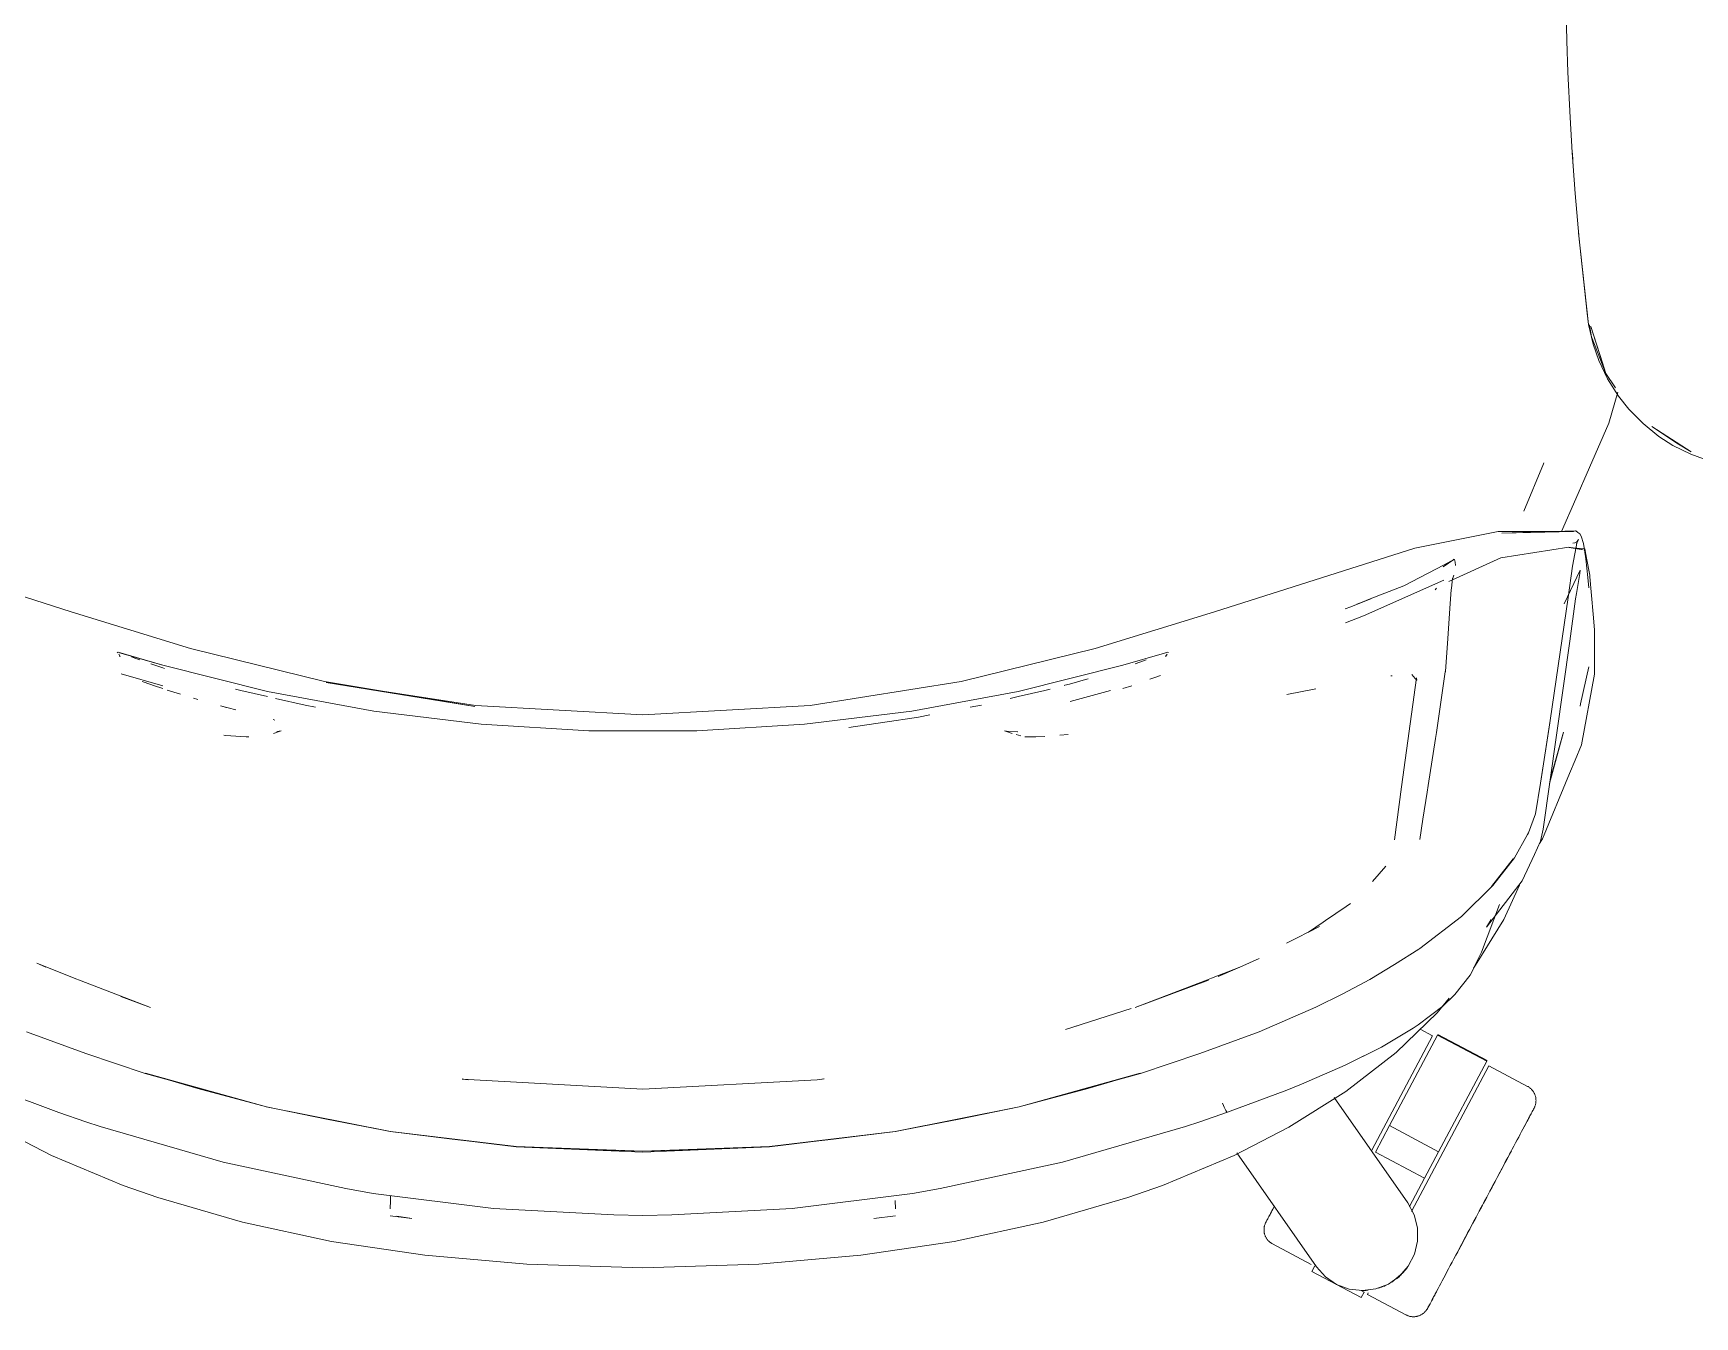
# Model space of a CAD drawing. Header units: millimetres. Extents: x 155927 to 295199, y -4084 to 97293.
# Drawn here: x 163478 to 163895.2, y 19229.3 to 19551.6 of the extents above; entities that cross this region are included whole.
import ezdxf

# ---------------------------------------------------------------- set-up
doc = ezdxf.new("R2010")
doc.units = ezdxf.units.MM
doc.header["$MEASUREMENT"] = 0
doc.layers.add('G-IMPT', color=8, linetype='CONTINUOUS', lineweight=9)
doc.layers.add('I-FURN', color=8, linetype='CONTINUOUS', lineweight=9)

msp = doc.modelspace()

# ---------------------------------------------------------------- linework, layer by layer
at = {"layer": 'G-IMPT'}
for p, q in [((163862.77, 19561.93), (163863.06, 19549.62)), ((163863.35, 19541.74), (163863.06, 19549.62)), ((163863.35, 19541.74), (163863.89, 19530.44)), ((163864.45, 19521.57), (163863.89, 19530.44)), ((163864.45, 19521.57), (163865.18, 19511.28)), ((163864.59, 19519.52), (163864.5, 19521.43)), ((163864.59, 19519.52), (163864.72, 19518.11)), ((163866.17, 19499.88), (163865.18, 19511.28)), ((163868.52, 19478.44), (163866.06, 19501.4)), ((163866.06, 19501.4), (163868.19, 19481.26)), ((163868.52, 19478.44), (163866.17, 19499.88)), ((163868.52, 19478.44), (163868.19, 19481.26)), ((163868.52, 19478.44), (163869.68, 19473.48)), ((163868.74, 19478.37), (163869.31, 19475.31)), ((163872.92, 19466.09), (163869.1, 19477.95)), ((163872.02, 19468.8), (163869.1, 19477.95)), ((163869.31, 19475.31), (163872.92, 19466.09)), ((163871.12, 19469.35), (163869.68, 19473.48)), ((163873.31, 19464.77), (163871.12, 19469.35)), ((163872.92, 19466.09), (163872.02, 19468.8)), ((163872.92, 19466.09), (163875.34, 19462.51)), ((163873.31, 19464.77), (163876.04, 19460.44)), ((163873.6, 19453.61), (163875.86, 19461.43)), ((163878.67, 19457.14), (163876.04, 19460.44)), ((163882.22, 19453.53), (163878.67, 19457.14)), ((163873.6, 19453.61), (163868.74, 19442.48)), ((163882.22, 19453.53), (163886.19, 19450.34)), ((163894.34, 19446.48), (163884.39, 19452.8)), ((163890.67, 19448.64), (163884.39, 19452.8)), ((163889.74, 19448.08), (163886.19, 19450.34)), ((163894.34, 19446.48), (163890.67, 19448.64)), ((163894.25, 19445.83), (163889.74, 19448.08)), ((163894.25, 19445.83), (163899.02, 19444.12)), ((163852.29, 19431.59), (163857.22, 19443.45)), ((163857.32, 19443.71), (163857.22, 19443.45)), ((163868.74, 19442.48), (163865.32, 19434.65)), ((163865.32, 19434.65), (163861.75, 19426.48)), ((163824.9, 19422.25), (163845.86, 19426.45)), ((163845.86, 19426.45), (163864.73, 19426.49)), ((163846.75, 19426.01), (163865.19, 19426.59)), ((163846.75, 19426.01), (163864.73, 19426.49)), ((163865.31, 19426.62), (163864.44, 19426.43)), ((163864.44, 19426.43), (163864.55, 19426.45)), ((163864.73, 19426.49), (163864.55, 19426.45)), ((163865.66, 19423.98), (163864.55, 19417.72)), ((163865.11, 19423.64), (163864.61, 19423.56)), ((163865.19, 19426.59), (163864.73, 19426.49)), ((163865.11, 19423.64), (163865.65, 19423.96)), ((163865.31, 19426.62), (163865.88, 19426.22)), ((163865.49, 19423.36), (163866.05, 19424.46)), ((163865.49, 19423.36), (163865.66, 19423.98)), ((163865.65, 19423.96), (163866.05, 19424.46)), ((163866.38, 19425.85), (163865.88, 19426.22)), ((163866.38, 19425.85), (163866.7, 19425.31)), ((163867.25, 19423.45), (163866.7, 19425.31)), ((163867.78, 19420.17), (163867.25, 19423.45)), ((163487.54, 19406.26), (163437.3, 19422.25)), ((163774.66, 19406.26), (163824.9, 19422.25)), ((163834.75, 19419.45), (163832.05, 19417.61)), ((163834.75, 19419.45), (163832.3, 19418.1)), ((163846.56, 19419.82), (163833.45, 19413.86)), ((163834.75, 19419.45), (163834.58, 19419.49)), ((163834.88, 19419.43), (163834.75, 19419.45)), ((163835.03, 19418.74), (163834.88, 19419.43)), ((163846.56, 19419.82), (163863.61, 19422.53)), ((163867.19, 19421.84), (163863.61, 19422.53)), ((163867.19, 19421.84), (163863.64, 19422.47)), ((163863.64, 19422.47), (163867.6, 19422.08)), ((163868.04, 19419.76), (163867.6, 19422.08)), ((163867.78, 19420.17), (163867.86, 19419.56)), ((163868.38, 19414.87), (163867.86, 19419.56)), ((163868.04, 19419.76), (163868.85, 19415.51)), ((163822.19, 19412.83), (163832.3, 19418.1)), ((163834.72, 19415.47), (163834.44, 19414.7)), ((163835.12, 19417.89), (163835.03, 19418.74)), ((163862.46, 19408.31), (163866.46, 19416.75)), ((163863.44, 19409.86), (163864.55, 19417.72)), ((163866.32, 19415.88), (163865.48, 19410.86)), ((163866.46, 19416.75), (163866.32, 19415.88)), ((163868.89, 19415.04), (163868.85, 19415.51)), ((163869.7, 19405.71), (163868.89, 19415.04)), ((163812.08, 19405.27), (163832.24, 19414.2)), ((163822.19, 19412.83), (163813.72, 19409.57)), ((163830.07, 19411.82), (163830.34, 19412.26)), ((163833.84, 19408.4), (163834.09, 19411.81)), ((163834.13, 19412.18), (163834.09, 19411.81)), ((163834.13, 19412.18), (163834.42, 19414.64)), ((163834.42, 19414.64), (163834.44, 19414.7)), ((163865.48, 19410.86), (163865.27, 19409.56)), ((163868.38, 19414.87), (163868.59, 19412.28)), ((163808.82, 19407.55), (163807.41, 19407)), ((163808.82, 19407.55), (163813.92, 19409.58)), ((163813.72, 19409.57), (163808.82, 19407.55)), ((163813.92, 19409.58), (163810.39, 19408.18)), ((163833.84, 19408.4), (163833.2, 19399.55)), ((163858.88, 19378.99), (163863.44, 19409.86)), ((163863.83, 19398.9), (163865.27, 19409.56)), ((163517.52, 19397.08), (163487.54, 19406.26)), ((163774.66, 19406.26), (163744.69, 19397.08)), ((163807.5, 19403.53), (163812.08, 19405.27)), ((163869.7, 19405.71), (163870.04, 19401.76)), ((163832.59, 19391.31), (163833.2, 19399.55)), ((163863.83, 19398.9), (163857.15, 19351.68)), ((163870.04, 19401.76), (163870.04, 19397.59)), ((163499.34, 19396.12), (163499.1, 19395.98)), ((163510.56, 19392.85), (163499.34, 19396.12)), ((163499.88, 19395.03), (163499.5, 19395.64)), ((163510.56, 19392.85), (163499.74, 19395.96)), ((163500.03, 19395.91), (163499.74, 19395.96)), ((163499.88, 19395.03), (163499.74, 19395.24)), ((163510.56, 19392.85), (163500.03, 19395.91)), ((163503.82, 19394.58), (163502.75, 19394.97)), ((163504.79, 19394.23), (163503.82, 19394.58)), ((163517.52, 19397.08), (163551.2, 19388.76)), ((163711, 19388.76), (163744.69, 19397.08)), ((163751.64, 19392.85), (163762.07, 19395.92)), ((163756.84, 19394.01), (163757.5, 19394.25)), ((163762.34, 19395.99), (163762.07, 19395.92)), ((163762.32, 19395.03), (163762.71, 19395.64)), ((163762.32, 19395.03), (163762.47, 19395.24)), ((163762.63, 19396.06), (163762.34, 19395.99)), ((163762.86, 19396.12), (163762.63, 19396.06)), ((163763.09, 19396.03), (163762.86, 19396.12)), ((163870.01, 19390.62), (163870.04, 19397.59)), ((163510.57, 19387.66), (163500.14, 19390.69)), ((163507.54, 19393.24), (163508.34, 19392.95)), ((163510.57, 19392.22), (163508.34, 19392.95)), ((163536.88, 19386.3), (163510.56, 19392.85)), ((163510.57, 19392.22), (163511.03, 19392.07)), ((163725.32, 19386.3), (163751.64, 19392.85)), ((163756.84, 19394.01), (163754.74, 19393.26)), ((163759.39, 19389.72), (163761.05, 19390.33)), ((163819.25, 19390.22), (163818.9, 19390.17)), ((163824.2, 19390.57), (163825.44, 19389.01)), ((163832.58, 19391.23), (163830.37, 19376.02)), ((163832.58, 19391.23), (163832.59, 19391.31)), ((163868.6, 19392.48), (163866.56, 19383.18)), ((163870.01, 19390.62), (163866.77, 19372.92)), ((163505.39, 19388.78), (163507.55, 19388.02)), ((163508.27, 19387.76), (163507.55, 19388.02)), ((163508.27, 19387.76), (163510.57, 19386.99)), ((163511.71, 19386.61), (163512.49, 19386.37)), ((163512.49, 19386.37), (163514.98, 19385.58)), ((163530.15, 19386.53), (163528.86, 19386.87)), ((163536.9, 19384.98), (163530.15, 19386.53)), ((163536.88, 19386.3), (163563.55, 19381.37)), ((163551.2, 19388.76), (163588.94, 19382.51)), ((163589.12, 19382.77), (163551.58, 19388.5)), ((163588.94, 19382.51), (163551.58, 19388.5)), ((163711, 19388.76), (163673.09, 19382.77)), ((163725.32, 19386.3), (163698.65, 19381.37)), ((163732.06, 19386.53), (163725.31, 19384.98)), ((163732.06, 19386.53), (163733.35, 19386.87)), ((163737.07, 19387.83), (163736.9, 19387.79)), ((163738.22, 19388.15), (163737.07, 19387.83)), ((163738.22, 19388.15), (163742.21, 19389.27)), ((163748.54, 19386.56), (163738.42, 19383.73)), ((163742.21, 19389.27), (163742.9, 19389.47)), ((163751.63, 19387.01), (163753.85, 19387.73)), ((163759.39, 19389.72), (163758.38, 19389.35)), ((163792.77, 19385.54), (163800.03, 19386.95)), ((163821.58, 19362.38), (163825.31, 19389.72)), ((163825.31, 19389.72), (163825.36, 19389.45)), ((163825.4, 19389.22), (163825.36, 19389.45)), ((163518.28, 19384.59), (163519.4, 19384.26)), ((163525.07, 19382.68), (163528.93, 19381.68)), ((163525.07, 19382.68), (163526.59, 19382.29)), ((163546.3, 19382.82), (163538.88, 19384.53)), ((163548.93, 19382.35), (163546.3, 19382.82)), ((163589.12, 19382.77), (163631.1, 19380.41)), ((163673.09, 19382.77), (163631.1, 19380.41)), ((163713.28, 19382.33), (163716.1, 19382.86)), ((163723.33, 19384.53), (163725.31, 19384.98)), ((163866.56, 19383.18), (163866.41, 19382.6)), ((163538.69, 19379.08), (163538.28, 19379.22)), ((163563.55, 19381.37), (163590.47, 19378.07)), ((163617.54, 19376.42), (163590.47, 19378.07)), ((163644.66, 19376.42), (163671.73, 19378.07)), ((163698.65, 19381.37), (163671.73, 19378.07)), ((163684.5, 19377.45), (163682.84, 19377.27)), ((163693.02, 19378.75), (163684.5, 19377.45)), ((163693.02, 19378.75), (163698.65, 19379.6)), ((163698.65, 19379.6), (163700.28, 19379.85)), ((163703.18, 19380.4), (163700.28, 19379.85)), ((163858.79, 19378.39), (163856.49, 19363.22)), ((163858.88, 19378.99), (163856.56, 19363.8)), ((163858.79, 19378.39), (163856.56, 19363.8)), ((163526.42, 19375.26), (163525.94, 19375.29)), ((163530.13, 19374.98), (163526.42, 19375.26)), ((163530.13, 19374.98), (163531.5, 19374.88)), ((163532.2, 19374.88), (163531.5, 19374.88)), ((163540.29, 19376.41), (163538.34, 19375.73)), ((163540.29, 19376.41), (163539.24, 19376.2)), ((163644.66, 19376.42), (163617.54, 19376.42)), ((163722.96, 19376.2), (163721.91, 19376.41)), ((163721.91, 19376.41), (163723.86, 19375.73)), ((163722.96, 19376.2), (163725.27, 19376.17)), ((163724.85, 19375.45), (163726.02, 19375.12)), ((163725.13, 19376.15), (163725.27, 19376.17)), ((163726.97, 19374.87), (163732.03, 19374.96)), ((163726.97, 19374.87), (163729.75, 19374.88)), ((163732.03, 19374.96), (163729.75, 19374.88)), ((163735.82, 19375.28), (163737.92, 19375.49)), ((163830.12, 19374.46), (163828.25, 19362.69)), ((163830.37, 19376.02), (163830.12, 19374.46)), ((163862.28, 19376.1), (163858.78, 19363.16)), ((163862.28, 19376.1), (163858.92, 19364.21)), ((163863.79, 19365.7), (163865.18, 19369.07)), ((163866.77, 19372.92), (163865.18, 19369.07)), ((163856.99, 19349.25), (163863.79, 19365.7)), ((163821.58, 19362.38), (163819.8, 19349.03)), ((163826.93, 19354.2), (163827.99, 19361.03)), ((163827.99, 19361.03), (163828.25, 19362.69)), ((163855.19, 19355.55), (163856.49, 19363.22)), ((163826.93, 19354.2), (163826.18, 19349.12)), ((163853.44, 19350.76), (163855.19, 19355.55)), ((163819.8, 19349.03), (163819.94, 19349.5)), ((163849.94, 19344.5), (163853.22, 19350.34)), ((163853.44, 19350.76), (163853.22, 19350.34)), ((163854.94, 19345.33), (163856.51, 19348.69)), ((163856.22, 19348.08), (163856.99, 19349.25)), ((163857.15, 19351.68), (163856.51, 19348.69)), ((163849.61, 19344.28), (163844.21, 19337.33)), ((163844.52, 19337.54), (163849.94, 19344.5)), ((163849.61, 19344.28), (163847.02, 19340.9)), ((163851.88, 19338.75), (163854.94, 19345.33)), ((163814.3, 19338.53), (163817.63, 19342.44)), ((163844.21, 19337.33), (163847.02, 19340.9)), ((163844.52, 19337.54), (163836.62, 19329.8)), ((163842.96, 19327.1), (163851.88, 19338.75)), ((163847.25, 19328.99), (163851.23, 19337.62)), ((163802.53, 19328.76), (163807.66, 19332.26)), ((163807.66, 19332.26), (163808.77, 19333.01)), ((163846.19, 19332.76), (163841.68, 19320.85)), ((163798.2, 19325.81), (163801.95, 19328.37)), ((163801.95, 19328.37), (163802.53, 19328.76)), ((163836.62, 19329.8), (163826.18, 19321.78)), ((163840.13, 19317.54), (163847.25, 19328.99)), ((163842.96, 19327.1), (163844.07, 19329.05)), ((163792.73, 19323.05), (163800.97, 19327.31)), ((163798.2, 19325.81), (163800.97, 19327.31)), ((163785.82, 19319.25), (163780.98, 19317.06)), ((163819.83, 19317.73), (163825.92, 19321.61)), ((163826.18, 19321.78), (163825.92, 19321.61)), ((163840.61, 19318.62), (163841.68, 19320.85)), ((163488.31, 19314.34), (163478.99, 19318.06)), ((163478.99, 19318.06), (163481.23, 19317.06)), ((163780.98, 19317.06), (163773.89, 19314.34)), ((163780.98, 19317.06), (163775.53, 19314.75)), ((163819.83, 19317.73), (163813.6, 19313.96)), ((163838.82, 19315.05), (163834.96, 19310.18)), ((163839.44, 19316.18), (163838.82, 19315.05)), ((163839.44, 19316.18), (163840.61, 19318.62)), ((163840.13, 19317.54), (163839.63, 19316.77)), ((163490.04, 19313.67), (163488.31, 19314.34)), ((163507.49, 19306.96), (163490.04, 19313.67)), ((163754.72, 19306.96), (163773.13, 19313.78)), ((163754.72, 19306.96), (163772.17, 19313.67)), ((163772.17, 19313.67), (163773.89, 19314.34)), ((163806.81, 19310.39), (163813.6, 19313.96)), ((163507.49, 19306.96), (163500.05, 19309.68)), ((163737.25, 19301.43), (163753.73, 19306.68)), ((163785.85, 19300.83), (163800.08, 19307.01)), ((163806.81, 19310.39), (163800.08, 19307.01)), ((163831.93, 19307.29), (163825.8, 19302.57)), ((163833.51, 19309.29), (163830.51, 19305.62)), ((163831.93, 19307.29), (163834.96, 19310.18)), ((163737.25, 19301.43), (163740.68, 19302.5)), ((163830.51, 19305.62), (163820.22, 19295.66)), ((163825.8, 19302.57), (163824.51, 19301.71)), ((163491.23, 19295.37), (163476.35, 19300.83)), ((163785.85, 19300.83), (163770.97, 19295.37)), ((163816.52, 19296.98), (163824.51, 19301.71)), ((163491.23, 19295.37), (163506.15, 19290.36)), ((163756.06, 19290.36), (163770.97, 19295.37)), ((163807.46, 19292.45), (163816.52, 19296.98)), ((163807.46, 19292.45), (163815.92, 19296.67)), ((163807.62, 19285.86), (163820.22, 19295.66)), ((163807.91, 19292.67), (163816.52, 19296.98)), ((163816.52, 19296.98), (163815.92, 19296.67)), ((163536.64, 19281.98), (163506.15, 19290.36)), ((163519.4, 19286.63), (163506.23, 19290.41)), ((163536.64, 19281.98), (163506.23, 19290.41)), ((163725.56, 19281.98), (163755.97, 19290.41)), ((163725.56, 19281.98), (163756.06, 19290.36)), ((163742.81, 19286.63), (163755.97, 19290.41)), ((163807.46, 19292.45), (163796.51, 19287.68)), ((163807.91, 19292.67), (163807.46, 19292.45)), ((163484.45, 19280.6), (163469.38, 19286.2)), ((163519.4, 19286.63), (163536.64, 19281.98)), ((163631.1, 19286.47), (163585.76, 19288.98)), ((163585.76, 19288.98), (163587.37, 19288.75)), ((163585.82, 19289.02), (163586.07, 19288.98)), ((163587.37, 19288.75), (163586.07, 19288.98)), ((163631.1, 19286.42), (163674.83, 19288.75)), ((163631.1, 19286.47), (163674.83, 19288.75)), ((163674.83, 19288.75), (163676.61, 19289.01)), ((163674.83, 19288.75), (163676.13, 19288.98)), ((163676.38, 19289.02), (163676.13, 19288.98)), ((163742.81, 19286.63), (163725.56, 19281.98)), ((163792.83, 19286.2), (163777.86, 19280.63)), ((163796.51, 19287.68), (163792.83, 19286.2)), ((163807.62, 19285.86), (163793.32, 19276.88)), ((163567.77, 19275.8), (163536.53, 19282.02)), ((163536.53, 19282.02), (163567.69, 19275.81)), ((163536.64, 19281.98), (163551.67, 19278.9)), ((163725.56, 19281.98), (163694.43, 19275.8)), ((163725.56, 19281.98), (163694.51, 19275.81)), ((163725.56, 19281.98), (163710.54, 19278.9)), ((163777.08, 19281.9), (163776.66, 19282.95)), ((163776.66, 19282.95), (163776.88, 19282.36)), ((163777.08, 19281.9), (163776.88, 19282.36)), ((163777.08, 19281.9), (163777.36, 19281.25)), ((163777.08, 19281.9), (163777.46, 19281.07)), ((163484.45, 19280.6), (163491.27, 19278.26)), ((163494.88, 19277.06), (163491.27, 19278.26)), ((163567.77, 19275.8), (163551.67, 19278.9)), ((163694.43, 19275.8), (163710.54, 19278.9)), ((163767.33, 19277.06), (163770.93, 19278.26)), ((163777.86, 19280.67), (163770.93, 19278.26)), ((163777.36, 19281.25), (163777.46, 19281.07)), ((163777.73, 19280.66), (163777.46, 19281.07)), ((163777.46, 19281.07), (163777.68, 19280.67)), ((163777.73, 19280.66), (163777.68, 19280.67)), ((163777.73, 19280.66), (163777.86, 19280.67)), ((163777.86, 19280.63), (163777.73, 19280.66)), ((163482.66, 19269.79), (163468.88, 19276.88)), ((163494.88, 19277.06), (163525.71, 19268.12)), ((163599.29, 19271.98), (163567.69, 19275.81)), ((163583.25, 19273.86), (163567.77, 19275.8)), ((163599.33, 19272.02), (163567.77, 19275.8)), ((163583.25, 19273.86), (163599.33, 19272.02)), ((163662.88, 19272.02), (163694.43, 19275.8)), ((163662.88, 19272.02), (163678.96, 19273.86)), ((163662.92, 19271.98), (163694.51, 19275.81)), ((163694.43, 19275.8), (163678.96, 19273.86)), ((163736.5, 19268.12), (163767.33, 19277.06)), ((163793.32, 19276.88), (163779.55, 19269.79)), ((163500.63, 19262.27), (163482.66, 19269.79)), ((163631.1, 19270.65), (163599.29, 19271.98)), ((163599.33, 19272.02), (163614.22, 19271.34)), ((163599.33, 19272.02), (163631.1, 19270.88)), ((163614.22, 19271.34), (163631.1, 19270.88)), ((163662.88, 19272.02), (163631.1, 19270.88)), ((163662.92, 19271.98), (163631.1, 19270.65)), ((163647.99, 19271.34), (163631.1, 19270.88)), ((163647.99, 19271.34), (163662.88, 19272.02)), ((163761.57, 19262.27), (163779.55, 19269.79)), ((163556.5, 19261.45), (163525.71, 19268.12)), ((163736.5, 19268.12), (163705.71, 19261.45)), ((163500.63, 19262.27), (163509.37, 19259.2)), ((163563.42, 19260.27), (163556.5, 19261.45)), ((163698.79, 19260.27), (163705.71, 19261.45)), ((163752.84, 19259.2), (163761.57, 19262.27)), ((163509.37, 19259.2), (163530.61, 19253.02)), ((163593.59, 19256.45), (163563.42, 19260.27)), ((163567.66, 19256.38), (163567.73, 19258.47)), ((163567.66, 19256.38), (163567.66, 19256.49)), ((163567.78, 19259.72), (163567.73, 19258.47)), ((163623.79, 19254.84), (163593.59, 19256.45)), ((163638.41, 19254.84), (163668.62, 19256.45)), ((163668.62, 19256.45), (163698.79, 19260.27)), ((163694.47, 19258.47), (163694.55, 19256.38)), ((163694.55, 19256.38), (163694.55, 19256.49)), ((163752.84, 19259.2), (163731.6, 19253.02)), ((163530.61, 19253.02), (163552.97, 19248.21)), ((163567.69, 19254.62), (163573.1, 19253.97)), ((163569.33, 19254.54), (163573.1, 19253.97)), ((163623.79, 19254.84), (163631.1, 19254.74)), ((163638.41, 19254.84), (163631.1, 19254.74)), ((163694.52, 19254.62), (163689.1, 19253.97)), ((163731.6, 19253.02), (163709.23, 19248.21)), ((163576.39, 19244.72), (163552.97, 19248.21)), ((163709.23, 19248.21), (163685.81, 19244.72)), ((163601.96, 19242.46), (163576.39, 19244.72)), ((163685.81, 19244.72), (163660.24, 19242.46)), ((163631.1, 19241.61), (163601.96, 19242.46)), ((163660.24, 19242.46), (163631.1, 19241.61))]:
    msp.add_line(p, q, dxfattribs=at)
at = {"layer": 'I-FURN'}
for p, q in [((163814.14, 19271.11), (163829.4, 19299.81)), ((163818.55, 19277.28), (163830.63, 19299.99)), ((163829.4, 19299.81), (163826.24, 19301.48)), ((163830.63, 19299.99), (163842.99, 19293.42)), ((163843.08, 19293.59), (163830.72, 19300.16)), ((163824.06, 19255.69), (163843.52, 19292.29)), ((163842.99, 19293.42), (163830.91, 19270.71)), ((163853.21, 19287.14), (163843.52, 19292.29)), ((163853.21, 19287.14), (163853.35, 19287.07)), ((163853.35, 19287.07), (163853.49, 19286.98)), ((163853.49, 19286.98), (163853.62, 19286.89)), ((163853.62, 19286.89), (163853.75, 19286.8)), ((163853.75, 19286.8), (163853.88, 19286.7)), ((163853.88, 19286.7), (163854, 19286.59)), ((163854, 19286.59), (163854.12, 19286.48)), ((163854.12, 19286.48), (163854.23, 19286.37)), ((163854.23, 19286.37), (163854.34, 19286.25)), ((163854.34, 19286.25), (163854.45, 19286.13)), ((163854.45, 19286.13), (163854.54, 19286)), ((163854.54, 19286), (163854.64, 19285.87)), ((163854.64, 19285.87), (163854.73, 19285.73)), ((163854.73, 19285.73), (163854.81, 19285.6)), ((163804.66, 19284.31), (163823.17, 19257.88)), ((163854.66, 19281.28), (163854.74, 19281.44)), ((163854.78, 19281.51), (163854.7, 19281.37)), ((163854.74, 19281.44), (163854.81, 19281.56)), ((163854.83, 19281.61), (163854.78, 19281.51)), ((163854.81, 19285.6), (163854.89, 19285.45)), ((163854.81, 19281.56), (163854.85, 19281.65)), ((163854.86, 19281.67), (163854.83, 19281.61)), ((163854.85, 19281.65), (163854.87, 19281.69)), ((163854.88, 19281.69), (163854.86, 19281.67)), ((163854.87, 19281.69), (163854.88, 19281.69)), ((163854.9, 19281.73), (163854.88, 19281.69)), ((163854.89, 19285.45), (163854.96, 19285.31)), ((163854.97, 19281.88), (163854.9, 19281.73)), ((163854.96, 19285.31), (163855.03, 19285.16)), ((163855.03, 19282.02), (163854.97, 19281.88)), ((163855.03, 19285.16), (163855.09, 19285.01)), ((163855.09, 19282.17), (163855.03, 19282.02)), ((163855.09, 19285.01), (163855.14, 19284.86)), ((163855.15, 19282.33), (163855.09, 19282.17)), ((163855.14, 19284.86), (163855.19, 19284.71)), ((163855.19, 19282.48), (163855.15, 19282.33)), ((163855.19, 19284.71), (163855.23, 19284.55)), ((163855.23, 19282.64), (163855.19, 19282.48)), ((163855.23, 19284.55), (163855.27, 19284.4)), ((163855.27, 19282.79), (163855.23, 19282.64)), ((163855.27, 19284.4), (163855.29, 19284.24)), ((163855.3, 19282.95), (163855.27, 19282.79)), ((163855.29, 19284.24), (163855.32, 19284.08)), ((163855.32, 19283.11), (163855.3, 19282.95)), ((163855.32, 19284.08), (163855.33, 19283.92)), ((163855.34, 19283.27), (163855.32, 19283.11)), ((163855.33, 19283.92), (163855.34, 19283.76)), ((163855.34, 19283.76), (163855.35, 19283.59)), ((163855.35, 19283.59), (163855.34, 19283.43)), ((163855.34, 19283.43), (163855.34, 19283.27)), ((163815.02, 19270.64), (163818.55, 19277.28)), ((163818.55, 19277.28), (163830.91, 19270.71)), ((163852.54, 19277.3), (163852.23, 19276.72)), ((163852.38, 19276.99), (163852.68, 19277.56)), ((163852.83, 19277.85), (163852.54, 19277.3)), ((163852.68, 19277.56), (163852.96, 19278.1)), ((163853.11, 19278.37), (163852.83, 19277.85)), ((163852.96, 19278.1), (163853.23, 19278.6)), ((163853.37, 19278.85), (163853.11, 19278.37)), ((163853.23, 19278.6), (163853.48, 19279.06)), ((163853.6, 19279.3), (163853.37, 19278.85)), ((163853.48, 19279.06), (163853.71, 19279.49)), ((163853.82, 19279.71), (163853.6, 19279.3)), ((163853.71, 19279.49), (163853.91, 19279.89)), ((163854.02, 19280.08), (163853.82, 19279.71)), ((163853.91, 19279.89), (163854.1, 19280.24)), ((163854.2, 19280.42), (163854.02, 19280.08)), ((163854.1, 19280.24), (163854.27, 19280.56)), ((163854.36, 19280.72), (163854.2, 19280.42)), ((163854.27, 19280.56), (163854.42, 19280.84)), ((163854.49, 19280.97), (163854.36, 19280.72)), ((163854.42, 19280.84), (163854.55, 19281.08)), ((163854.61, 19281.19), (163854.49, 19280.97)), ((163854.55, 19281.08), (163854.66, 19281.28)), ((163854.7, 19281.37), (163854.61, 19281.19)), ((163850.21, 19272.93), (163850.61, 19273.68)), ((163850.61, 19273.68), (163851, 19274.4)), ((163851, 19274.4), (163851.37, 19275.09)), ((163851.37, 19275.09), (163851.72, 19275.76)), ((163851.72, 19275.76), (163852.06, 19276.39)), ((163852.06, 19276.39), (163852.38, 19276.99)), ((163800.24, 19241.82), (163780.22, 19270.41)), ((163815.02, 19270.64), (163827.38, 19264.07)), ((163830.91, 19270.71), (163827.38, 19264.07)), ((163848.28, 19269.28), (163847.81, 19268.4)), ((163848.03, 19268.81), (163848.49, 19269.68)), ((163848.73, 19270.14), (163848.28, 19269.28)), ((163848.49, 19269.68), (163848.94, 19270.53)), ((163849.18, 19270.97), (163848.73, 19270.14)), ((163848.94, 19270.53), (163849.38, 19271.35)), ((163849.38, 19271.35), (163849.8, 19272.15)), ((163849.8, 19272.15), (163850.21, 19272.93)), ((163845.58, 19264.21), (163846.08, 19265.16)), ((163846.35, 19265.67), (163845.85, 19264.72)), ((163846.08, 19265.16), (163846.58, 19266.1)), ((163846.85, 19266.6), (163846.35, 19265.67)), ((163846.58, 19266.1), (163847.07, 19267.02)), ((163847.33, 19267.51), (163846.85, 19266.6)), ((163847.07, 19267.02), (163847.55, 19267.92)), ((163847.81, 19268.4), (163847.33, 19267.51)), ((163847.55, 19267.92), (163848.03, 19268.81)), ((163827.38, 19264.07), (163823.63, 19257.01)), ((163843.78, 19260.83), (163843.25, 19259.84)), ((163843.5, 19260.29), (163844.02, 19261.28)), ((163844.31, 19261.82), (163843.78, 19260.83)), ((163844.02, 19261.28), (163844.55, 19262.27)), ((163844.83, 19262.8), (163844.31, 19261.82)), ((163844.55, 19262.27), (163845.06, 19263.24)), ((163845.34, 19263.76), (163844.83, 19262.8)), ((163845.06, 19263.24), (163845.58, 19264.21)), ((163845.85, 19264.72), (163845.34, 19263.76)), ((163789.44, 19256.61), (163789.17, 19256.11)), ((163789.3, 19256.34), (163789.57, 19256.85)), ((163789.73, 19257.15), (163789.44, 19256.61)), ((163823.17, 19257.88), (163824.76, 19254.9)), ((163841.65, 19256.83), (163841.12, 19255.82)), ((163841.37, 19256.29), (163841.9, 19257.29)), ((163842.19, 19257.83), (163841.65, 19256.83)), ((163841.9, 19257.29), (163842.43, 19258.3)), ((163842.72, 19258.84), (163842.19, 19257.83)), ((163842.43, 19258.3), (163842.97, 19259.3)), ((163843.25, 19259.84), (163842.72, 19258.84)), ((163842.97, 19259.3), (163843.5, 19260.29)), ((163787.21, 19252.23), (163787.26, 19252.38)), ((163787.26, 19252.38), (163787.31, 19252.53)), ((163787.31, 19252.53), (163787.37, 19252.68)), ((163787.37, 19252.68), (163787.44, 19252.83)), ((163787.44, 19252.83), (163787.51, 19252.98)), ((163787.51, 19252.98), (163787.53, 19253.02)), ((163787.55, 19253.06), (163787.53, 19253.02)), ((163787.53, 19253.02), (163787.54, 19253.04)), ((163787.53, 19253.02), (163787.53, 19253.02)), ((163787.54, 19253.04), (163787.57, 19253.1)), ((163787.6, 19253.14), (163787.55, 19253.06)), ((163787.57, 19253.1), (163787.62, 19253.2)), ((163787.66, 19253.27), (163787.6, 19253.14)), ((163787.62, 19253.2), (163787.7, 19253.34)), ((163787.75, 19253.43), (163787.66, 19253.27)), ((163787.7, 19253.34), (163787.79, 19253.52)), ((163787.86, 19253.63), (163787.75, 19253.43)), ((163787.79, 19253.52), (163787.91, 19253.74)), ((163787.98, 19253.87), (163787.86, 19253.63)), ((163787.91, 19253.74), (163788.05, 19253.99)), ((163788.13, 19254.15), (163787.98, 19253.87)), ((163788.05, 19253.99), (163788.21, 19254.29)), ((163788.3, 19254.47), (163788.13, 19254.15)), ((163788.21, 19254.29), (163788.39, 19254.63)), ((163788.49, 19254.82), (163788.3, 19254.47)), ((163788.39, 19254.63), (163788.58, 19255)), ((163788.7, 19255.22), (163788.49, 19254.82)), ((163788.58, 19255), (163788.8, 19255.41)), ((163788.93, 19255.65), (163788.7, 19255.22)), ((163788.8, 19255.41), (163789.04, 19255.86)), ((163789.17, 19256.11), (163788.93, 19255.65)), ((163789.04, 19255.86), (163789.3, 19256.34)), ((163824.76, 19254.9), (163825.58, 19251.63)), ((163838.71, 19251.3), (163839.24, 19252.28)), ((163839.52, 19252.82), (163839, 19251.83)), ((163839.24, 19252.28), (163839.77, 19253.28)), ((163840.05, 19253.82), (163839.52, 19252.82)), ((163839.77, 19253.28), (163840.3, 19254.28)), ((163840.59, 19254.82), (163840.05, 19253.82)), ((163840.3, 19254.28), (163840.83, 19255.28)), ((163841.12, 19255.82), (163840.59, 19254.82)), ((163840.83, 19255.28), (163841.37, 19256.29)), ((163787.06, 19251.28), (163787.07, 19251.44)), ((163787.06, 19251.11), (163787.06, 19251.28)), ((163787.06, 19250.95), (163787.06, 19251.11)), ((163787.07, 19250.79), (163787.06, 19250.95)), ((163787.07, 19251.44), (163787.08, 19251.6)), ((163787.09, 19250.63), (163787.07, 19250.79)), ((163787.08, 19251.6), (163787.11, 19251.76)), ((163787.11, 19250.47), (163787.09, 19250.63)), ((163787.11, 19251.76), (163787.14, 19251.92)), ((163787.14, 19250.31), (163787.11, 19250.47)), ((163787.14, 19251.92), (163787.17, 19252.07)), ((163787.17, 19250.16), (163787.14, 19250.31)), ((163787.17, 19252.07), (163787.21, 19252.23)), ((163787.22, 19250), (163787.17, 19250.16)), ((163787.26, 19249.85), (163787.22, 19250)), ((163787.32, 19249.7), (163787.26, 19249.85)), ((163787.38, 19249.55), (163787.32, 19249.7)), ((163787.44, 19249.4), (163787.38, 19249.55)), ((163787.52, 19249.25), (163787.44, 19249.4)), ((163787.59, 19249.11), (163787.52, 19249.25)), ((163787.68, 19248.98), (163787.59, 19249.11)), ((163787.77, 19248.84), (163787.68, 19248.98)), ((163787.86, 19248.71), (163787.77, 19248.84)), ((163787.96, 19248.58), (163787.86, 19248.71)), ((163788.06, 19248.46), (163787.96, 19248.58)), ((163788.17, 19248.34), (163788.06, 19248.46)), ((163788.29, 19248.23), (163788.17, 19248.34)), ((163788.4, 19248.12), (163788.29, 19248.23)), ((163788.53, 19248.01), (163788.4, 19248.12)), ((163825.61, 19248.26), (163824.82, 19244.98)), ((163825.58, 19251.63), (163825.61, 19248.26)), ((163836.67, 19247.45), (163837.17, 19248.39)), ((163837.44, 19248.91), (163836.94, 19247.96)), ((163837.17, 19248.39), (163837.68, 19249.35)), ((163837.96, 19249.87), (163837.44, 19248.91)), ((163837.68, 19249.35), (163838.19, 19250.32)), ((163838.47, 19250.85), (163837.96, 19249.87)), ((163838.19, 19250.32), (163838.71, 19251.3)), ((163839, 19251.83), (163838.47, 19250.85)), ((163788.65, 19247.91), (163788.53, 19248.01)), ((163788.78, 19247.82), (163788.65, 19247.91)), ((163788.92, 19247.73), (163788.78, 19247.82)), ((163789.05, 19247.64), (163788.92, 19247.73)), ((163789.19, 19247.56), (163789.05, 19247.64)), ((163789.19, 19247.56), (163798.88, 19242.41)), ((163824.82, 19244.98), (163823.27, 19241.98)), ((163834.74, 19243.83), (163835.21, 19244.71)), ((163835.21, 19244.71), (163835.69, 19245.6)), ((163835.95, 19246.1), (163835.47, 19245.19)), ((163835.69, 19245.6), (163836.17, 19246.52)), ((163836.44, 19247.02), (163835.95, 19246.1)), ((163836.17, 19246.52), (163836.67, 19247.45)), ((163836.94, 19247.96), (163836.44, 19247.02)), ((163799.08, 19240.66), (163799.82, 19242.06)), ((163799.08, 19240.66), (163811.44, 19234.09)), ((163799.82, 19242.06), (163799.78, 19241.97)), ((163802.5, 19239.31), (163800.24, 19241.82)), ((163819.13, 19237.98), (163821.92, 19240.28)), ((163823.27, 19241.98), (163821.05, 19239.44)), ((163821.92, 19240.28), (163823.07, 19241.69)), ((163832.2, 19239.04), (163832.59, 19239.78)), ((163832.59, 19239.78), (163832.99, 19240.54)), ((163832.99, 19240.54), (163833.41, 19241.33)), ((163833.41, 19241.33), (163833.84, 19242.14)), ((163833.84, 19242.14), (163834.29, 19242.98)), ((163834.29, 19242.98), (163834.74, 19243.83)), ((163805.29, 19237.42), (163802.5, 19239.31)), ((163808.45, 19236.24), (163805.29, 19237.42)), ((163811.8, 19235.86), (163808.45, 19236.24)), ((163812.19, 19235.49), (163811.43, 19235.89)), ((163815.15, 19236.29), (163811.8, 19235.86)), ((163818.29, 19237.5), (163815.15, 19236.29)), ((163821.05, 19239.44), (163818.29, 19237.5)), ((163830.34, 19235.55), (163830.06, 19235.02)), ((163830.19, 19235.26), (163830.48, 19235.81)), ((163830.64, 19236.12), (163830.34, 19235.55)), ((163830.48, 19235.81), (163830.79, 19236.39)), ((163830.79, 19236.39), (163831.12, 19237.01)), ((163831.12, 19237.01), (163831.46, 19237.66)), ((163831.46, 19237.66), (163831.82, 19238.34)), ((163831.82, 19238.34), (163832.2, 19239.04)), ((163812.19, 19235.49), (163811.44, 19234.09)), ((163812.14, 19235.4), (163812.19, 19235.49)), ((163813.01, 19234.9), (163813.21, 19235.28)), ((163813.01, 19234.9), (163822.69, 19229.75)), ((163828.14, 19231.42), (163828.07, 19231.28)), ((163828.14, 19231.42), (163828.15, 19231.44)), ((163828.15, 19231.43), (163828.14, 19231.42)), ((163828.15, 19231.44), (163828.19, 19231.5)), ((163828.17, 19231.47), (163828.15, 19231.43)), ((163828.21, 19231.55), (163828.17, 19231.47)), ((163828.19, 19231.5), (163828.24, 19231.6)), ((163828.28, 19231.67), (163828.21, 19231.55)), ((163828.24, 19231.6), (163828.31, 19231.74)), ((163828.36, 19231.83), (163828.28, 19231.67)), ((163828.31, 19231.74), (163828.41, 19231.92)), ((163828.47, 19232.03), (163828.36, 19231.83)), ((163828.41, 19231.92), (163828.53, 19232.14)), ((163828.6, 19232.27), (163828.47, 19232.03)), ((163828.53, 19232.14), (163828.66, 19232.4)), ((163828.75, 19232.55), (163828.6, 19232.27)), ((163828.66, 19232.4), (163828.82, 19232.7)), ((163828.92, 19232.87), (163828.75, 19232.55)), ((163828.82, 19232.7), (163829, 19233.03)), ((163829.11, 19233.23), (163828.92, 19232.87)), ((163829, 19233.03), (163829.2, 19233.4)), ((163829.31, 19233.62), (163829.11, 19233.23)), ((163829.2, 19233.4), (163829.42, 19233.81)), ((163829.54, 19234.05), (163829.31, 19233.62)), ((163829.42, 19233.81), (163829.65, 19234.26)), ((163829.79, 19234.52), (163829.54, 19234.05)), ((163829.65, 19234.26), (163829.91, 19234.74)), ((163830.06, 19235.02), (163829.79, 19234.52)), ((163829.91, 19234.74), (163830.19, 19235.26)), ((163822.73, 19229.73), (163822.69, 19229.75)), ((163822.88, 19229.66), (163822.73, 19229.73)), ((163823.02, 19229.6), (163822.88, 19229.66)), ((163823.17, 19229.54), (163823.02, 19229.6)), ((163823.33, 19229.48), (163823.17, 19229.54)), ((163823.48, 19229.44), (163823.33, 19229.48)), ((163823.64, 19229.39), (163823.48, 19229.44)), ((163823.79, 19229.36), (163823.64, 19229.39)), ((163823.95, 19229.33), (163823.79, 19229.36)), ((163824.11, 19229.31), (163823.95, 19229.33)), ((163824.27, 19229.29), (163824.11, 19229.31)), ((163824.43, 19229.28), (163824.27, 19229.29)), ((163824.59, 19229.28), (163824.43, 19229.28)), ((163824.76, 19229.28), (163824.59, 19229.28)), ((163824.92, 19229.29), (163824.76, 19229.28)), ((163825.08, 19229.31), (163824.92, 19229.29)), ((163825.24, 19229.33), (163825.08, 19229.31)), ((163825.39, 19229.36), (163825.24, 19229.33)), ((163825.55, 19229.4), (163825.39, 19229.36)), ((163825.71, 19229.44), (163825.55, 19229.4)), ((163825.86, 19229.49), (163825.71, 19229.44)), ((163826.01, 19229.54), (163825.86, 19229.49)), ((163826.16, 19229.6), (163826.01, 19229.54)), ((163826.31, 19229.67), (163826.16, 19229.6)), ((163826.45, 19229.74), (163826.31, 19229.67)), ((163826.6, 19229.82), (163826.45, 19229.74)), ((163826.73, 19229.9), (163826.6, 19229.82)), ((163826.87, 19229.99), (163826.73, 19229.9)), ((163827, 19230.08), (163826.87, 19229.99)), ((163827.13, 19230.18), (163827, 19230.08)), ((163827.25, 19230.29), (163827.13, 19230.18)), ((163827.37, 19230.4), (163827.25, 19230.29)), ((163827.48, 19230.51), (163827.37, 19230.4)), ((163827.59, 19230.63), (163827.48, 19230.51)), ((163827.7, 19230.75), (163827.59, 19230.63)), ((163827.8, 19230.88), (163827.7, 19230.75)), ((163827.89, 19231.01), (163827.8, 19230.88)), ((163827.98, 19231.14), (163827.89, 19231.01)), ((163828.07, 19231.28), (163827.98, 19231.14))]:
    msp.add_line(p, q, dxfattribs=at)
for points in [[(163821.58, 19239.92), (163821.17, 19239.52), (163820.76, 19239.16), (163820.34, 19238.83)], [(163813.24, 19235.96), (163812.87, 19235.92), (163812.2, 19235.88), (163811.66, 19235.88), (163811.43, 19235.89)]]:
    msp.add_open_spline(points, degree=3, dxfattribs=at)
msp.add_open_spline([(163817.74, 19237.22), (163817.58, 19237.14), (163816.94, 19236.85), (163816.32, 19236.63), (163815.85, 19236.48)], degree=3, knots=[-0.5319761, -0.5319761, -0.5319761, -0.5319761, -0.5, -0.4, -0.4, -0.4, -0.4], dxfattribs=at)

doc.saveas('drawing.dxf')
